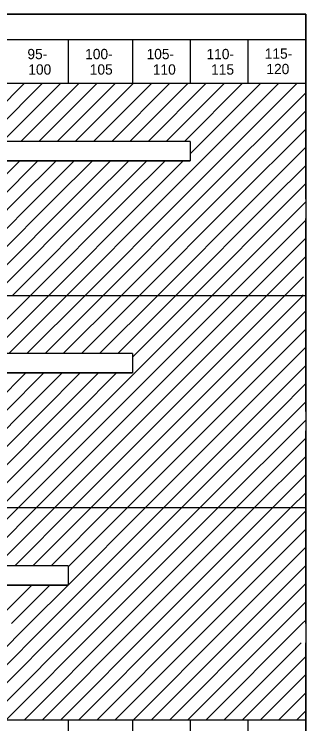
# Model space of a CAD drawing. Extents: x 1007 to 1035.5, y 1000.5 to 1021.5.
# Drawn here: x 1029.83 to 1035.5, y 1007.7 to 1021.5 of the extents above; entities that cross this region are included whole.
import ezdxf

# ---------------------------------------------------------------- set-up
doc = ezdxf.new("R2010")
doc.units = 0
for name, color, linetype in [('10', 7, 'Continuous'), ('11', 7, 'Continuous'), ('2', 7, 'Continuous'), ('6', 7, 'Continuous')]:
    doc.layers.add(name, color=color, linetype=linetype)

msp = doc.modelspace()

# ---------------------------------------------------------------- linework, layer by layer
at = {"layer": '10'}
for p, q in [((1007, 1021.5), (1035.5, 1021.5)), ((1035.5, 1021.5), (1035.5, 1020.15)), ((1035.5, 1012.25), (1035.5, 1009.013)), ((1035.5, 1009.275), (1035.5, 1004.23))]:
    msp.add_line(p, q, dxfattribs=at)
at = {"layer": '11'}
msp.add_lwpolyline([(1035.5, 1017.9), (1035.5, 1021.5), (1007, 1021.5), (1007, 1000.5), (1035.5, 1000.5), (1035.5, 1009.275)], dxfattribs=at)
at = {"layer": '2'}
for points in [[(1035.5, 1013.775), (1035.5, 1017.525)], [(1035.5, 1009.65), (1035.5, 1013.4)]]:
    msp.add_lwpolyline(points, dxfattribs=at)
at = {"layer": '6'}
for p, q in [((1035.5, 1021), (1011, 1021)), ((1031.45, 1021), (1011, 1021)), ((1031.45, 1021), (1011, 1021)), ((1031.45, 1021), (1011, 1021)), ((1030.875, 1021), (1030.875, 1020.15)), ((1032.125, 1021), (1032.125, 1020.15)), ((1033.25, 1021), (1033.25, 1020.15)), ((1034.375, 1021), (1034.375, 1020.15)), ((1035.5, 1020.15), (1008, 1020.15)), ((1035.5, 1020.15), (1011, 1020.15)), ((1035.5, 1020.15), (1011, 1020.15)), ((1028.895, 1019.025), (1030.02, 1020.15)), ((1029.248, 1019.025), (1030.373, 1020.15)), ((1029.602, 1019.025), (1030.727, 1020.15)), ((1029.956, 1019.025), (1031.081, 1020.15)), ((1030.309, 1019.025), (1031.434, 1020.15)), ((1030.663, 1019.025), (1031.788, 1020.15)), ((1031.016, 1019.025), (1032.141, 1020.15)), ((1031.37, 1019.025), (1032.495, 1020.15)), ((1031.723, 1019.025), (1032.848, 1020.15)), ((1032.077, 1019.025), (1033.202, 1020.15)), ((1032.43, 1019.025), (1033.555, 1020.15)), ((1032.72, 1017.9), (1034.97, 1020.15)), ((1032.784, 1019.025), (1033.909, 1020.15)), ((1033.073, 1017.9), (1035.323, 1020.15)), ((1033.138, 1019.025), (1034.263, 1020.15)), ((1033.25, 1018.784), (1034.616, 1020.15)), ((1035.5, 1020.15), (1035.5, 1017.525)), ((1033.427, 1017.9), (1035.5, 1019.973)), ((1033.78, 1017.9), (1035.5, 1019.62)), ((1034.134, 1017.9), (1035.5, 1019.266)), ((1033.25, 1019.025), (1008, 1019.025)), ((1033.25, 1019.025), (1033.25, 1018.65)), ((1034.487, 1017.9), (1035.5, 1018.913)), ((1033.25, 1018.65), (1008, 1018.65)), ((1029.184, 1017.9), (1029.934, 1018.65)), ((1029.538, 1017.9), (1030.288, 1018.65)), ((1029.891, 1017.9), (1030.641, 1018.65)), ((1030.245, 1017.9), (1030.995, 1018.65)), ((1030.598, 1017.9), (1031.348, 1018.65)), ((1030.952, 1017.9), (1031.702, 1018.65)), ((1031.305, 1017.9), (1032.055, 1018.65)), ((1031.659, 1017.9), (1032.409, 1018.65)), ((1032.013, 1017.9), (1032.763, 1018.65)), ((1032.366, 1017.9), (1033.116, 1018.65)), ((1034.841, 1017.9), (1035.5, 1018.559)), ((1035.195, 1017.9), (1035.5, 1018.205)), ((1028.016, 1016.025), (1029.891, 1017.9)), ((1028.37, 1016.025), (1030.245, 1017.9)), ((1028.723, 1016.025), (1030.598, 1017.9)), ((1029.077, 1016.025), (1030.952, 1017.9)), ((1029.43, 1016.025), (1031.305, 1017.9)), ((1029.784, 1016.025), (1031.659, 1017.9)), ((1030.138, 1016.025), (1032.013, 1017.9)), ((1030.491, 1016.025), (1032.366, 1017.9)), ((1030.845, 1016.025), (1032.72, 1017.9)), ((1031.198, 1016.025), (1033.073, 1017.9)), ((1031.552, 1016.025), (1033.427, 1017.9)), ((1031.905, 1016.025), (1033.78, 1017.9)), ((1032.259, 1016.025), (1034.134, 1017.9)), ((1032.612, 1016.025), (1034.487, 1017.9)), ((1032.966, 1016.025), (1034.841, 1017.9)), ((1033.32, 1016.025), (1035.195, 1017.9)), ((1033.673, 1016.025), (1035.5, 1017.852)), ((1035.5, 1017.525), (1035.5, 1013.256)), ((1034.027, 1016.025), (1035.5, 1017.498)), ((1034.38, 1016.025), (1035.5, 1017.145)), ((1034.734, 1016.025), (1035.5, 1016.791)), ((1035.087, 1016.025), (1035.457, 1016.395)), ((1035.5, 1016.025), (1007, 1016.025)), ((1029.013, 1014.9), (1030.138, 1016.025)), ((1029.366, 1014.9), (1030.491, 1016.025)), ((1029.72, 1014.9), (1030.845, 1016.025)), ((1030.073, 1014.9), (1031.198, 1016.025)), ((1030.427, 1014.9), (1031.552, 1016.025)), ((1030.78, 1014.9), (1031.905, 1016.025)), ((1031.134, 1014.9), (1032.259, 1016.025)), ((1031.423, 1013.775), (1033.673, 1016.025)), ((1031.488, 1014.9), (1032.613, 1016.025)), ((1031.777, 1013.775), (1034.027, 1016.025)), ((1031.841, 1014.9), (1032.966, 1016.025)), ((1032.125, 1014.83), (1033.32, 1016.025)), ((1032.13, 1013.775), (1034.38, 1016.025)), ((1032.484, 1013.775), (1034.734, 1016.025)), ((1032.837, 1013.775), (1035.087, 1016.025)), ((1033.191, 1013.775), (1035.441, 1016.025)), ((1035.441, 1016.025), (1035.457, 1016.041)), ((1033.545, 1013.775), (1035.5, 1015.73)), ((1033.898, 1013.775), (1035.5, 1015.377)), ((1034.252, 1013.775), (1035.5, 1015.023)), ((1032.125, 1014.9), (1008, 1014.9)), ((1032.125, 1014.9), (1032.125, 1014.525)), ((1034.605, 1013.775), (1035.5, 1014.67)), ((1032.125, 1014.525), (1008, 1014.525)), ((1029.302, 1013.775), (1030.052, 1014.525)), ((1029.655, 1013.775), (1030.405, 1014.525)), ((1030.009, 1013.775), (1030.759, 1014.525)), ((1030.363, 1013.775), (1031.113, 1014.525)), ((1030.716, 1013.775), (1031.466, 1014.525)), ((1031.07, 1013.775), (1031.82, 1014.525)), ((1034.959, 1013.775), (1035.5, 1014.316)), ((1035.312, 1013.775), (1035.5, 1013.963)), ((1028.134, 1011.9), (1030.009, 1013.775)), ((1028.488, 1011.9), (1030.363, 1013.775)), ((1028.841, 1011.9), (1030.716, 1013.775)), ((1029.195, 1011.9), (1031.07, 1013.775)), ((1029.548, 1011.9), (1031.423, 1013.775)), ((1029.902, 1011.9), (1031.777, 1013.775)), ((1030.255, 1011.9), (1032.13, 1013.775)), ((1030.609, 1011.9), (1032.484, 1013.775)), ((1030.962, 1011.9), (1032.837, 1013.775)), ((1031.316, 1011.9), (1033.191, 1013.775)), ((1031.67, 1011.9), (1033.545, 1013.775)), ((1032.023, 1011.9), (1033.898, 1013.775)), ((1032.377, 1011.9), (1034.252, 1013.775)), ((1032.73, 1011.9), (1034.605, 1013.775)), ((1033.084, 1011.9), (1034.959, 1013.775)), ((1033.437, 1011.9), (1035.312, 1013.775)), ((1033.791, 1011.9), (1035.5, 1013.609)), ((1035.5, 1013.4), (1035.5, 1011.9)), ((1034.144, 1011.9), (1035.5, 1013.256)), ((1034.498, 1011.9), (1035.5, 1012.902)), ((1034.852, 1011.9), (1035.5, 1012.548)), ((1035.205, 1011.9), (1035.5, 1012.195)), ((1035.5, 1011.9), (1007, 1011.9)), ((1028.777, 1010.775), (1029.902, 1011.9)), ((1029.13, 1010.775), (1030.255, 1011.9)), ((1029.484, 1010.775), (1030.609, 1011.9)), ((1029.837, 1010.775), (1030.962, 1011.9)), ((1030.191, 1010.775), (1031.316, 1011.9)), ((1030.48, 1009.65), (1032.73, 1011.9)), ((1030.544, 1010.775), (1031.669, 1011.9)), ((1030.834, 1009.65), (1033.084, 1011.9)), ((1030.875, 1010.752), (1032.023, 1011.9)), ((1030.876, 1010.4), (1032.376, 1011.9)), ((1031.187, 1009.65), (1033.437, 1011.9)), ((1031.541, 1009.65), (1033.791, 1011.9)), ((1031.894, 1009.65), (1034.144, 1011.9)), ((1032.248, 1009.65), (1034.498, 1011.9)), ((1032.601, 1009.65), (1034.851, 1011.9)), ((1032.955, 1009.65), (1035.205, 1011.9)), ((1033.308, 1009.65), (1035.5, 1011.842)), ((1033.662, 1009.65), (1035.5, 1011.488)), ((1034.016, 1009.65), (1035.5, 1011.134)), ((1030.875, 1010.775), (1008, 1010.775)), ((1030.875, 1010.775), (1030.875, 1010.4)), ((1034.369, 1009.65), (1035.5, 1010.781)), ((1030.875, 1010.4), (1008, 1010.4)), ((1029.419, 1009.65), (1030.169, 1010.4)), ((1029.773, 1009.65), (1030.523, 1010.4)), ((1030.126, 1009.65), (1030.876, 1010.4)), ((1034.723, 1009.65), (1035.5, 1010.427)), ((1035.076, 1009.65), (1035.5, 1010.074)), ((1028.251, 1007.775), (1030.126, 1009.65)), ((1028.605, 1007.775), (1030.48, 1009.65)), ((1028.959, 1007.775), (1030.834, 1009.65)), ((1029.312, 1007.775), (1031.187, 1009.65)), ((1029.666, 1007.775), (1031.541, 1009.65)), ((1030.019, 1007.775), (1031.894, 1009.65)), ((1030.373, 1007.775), (1032.248, 1009.65)), ((1030.726, 1007.775), (1032.601, 1009.65)), ((1031.08, 1007.775), (1032.955, 1009.65)), ((1031.433, 1007.775), (1033.308, 1009.65)), ((1031.787, 1007.775), (1033.662, 1009.65)), ((1032.141, 1007.775), (1034.016, 1009.65)), ((1032.494, 1007.775), (1034.369, 1009.65)), ((1032.848, 1007.775), (1034.723, 1009.65)), ((1033.201, 1007.775), (1035.076, 1009.65)), ((1033.555, 1007.775), (1035.43, 1009.65)), ((1035.43, 1009.65), (1035.5, 1009.72)), ((1033.908, 1007.775), (1035.408, 1009.275)), ((1034.262, 1007.775), (1035.5, 1009.013)), ((1034.615, 1007.775), (1035.5, 1008.66)), ((1034.969, 1007.775), (1035.5, 1008.306)), ((1035.322, 1007.775), (1035.5, 1007.953)), ((1035.5, 1007.775), (1007, 1007.775)), ((1035.5, 1007.775), (1011.043, 1007.775)), ((1035.5, 1007.775), (1011.043, 1007.775)), ((1035.5, 1007.775), (1011.043, 1007.775)), ((1035.5, 1007.775), (1011.043, 1007.775)), ((1030.875, 1007.775), (1030.875, 1006.925)), ((1032.125, 1007.775), (1032.125, 1006.925)), ((1033.25, 1007.775), (1033.25, 1006.925)), ((1034.375, 1007.775), (1034.375, 1006.925))]:
    msp.add_line(p, q, dxfattribs=at)
for points in [[(1024.75, 1018.65), (1033.25, 1018.65), (1033.25, 1018.65)], [(1035.5, 1016.025), (1035.5, 1013.775)], [(1023.75, 1014.525), (1032.125, 1014.525), (1032.125, 1014.525)], [(1035.5, 1013.4), (1035.5, 1011.9)], [(1022.75, 1010.4), (1030.875, 1010.4), (1030.875, 1010.4)]]:
    msp.add_lwpolyline(points, dxfattribs=at)

# ---------------------------------------------------------------- texts
for s, p in [('95-', (1030.084, 1020.625)), ('100-', (1031.207, 1020.625)), ('105-', (1032.402, 1020.625)), ('110-', (1033.568, 1020.625)), ('115-', (1034.701, 1020.634)), ('100', (1030.101, 1020.325)), ('105', (1031.297, 1020.325)), ('110', (1032.524, 1020.325)), ('115', (1033.658, 1020.325)), ('120', (1034.733, 1020.334))]:
    msp.add_text(s, height=0.2, dxfattribs=at).set_placement(p)

doc.saveas('drawing.dxf')
